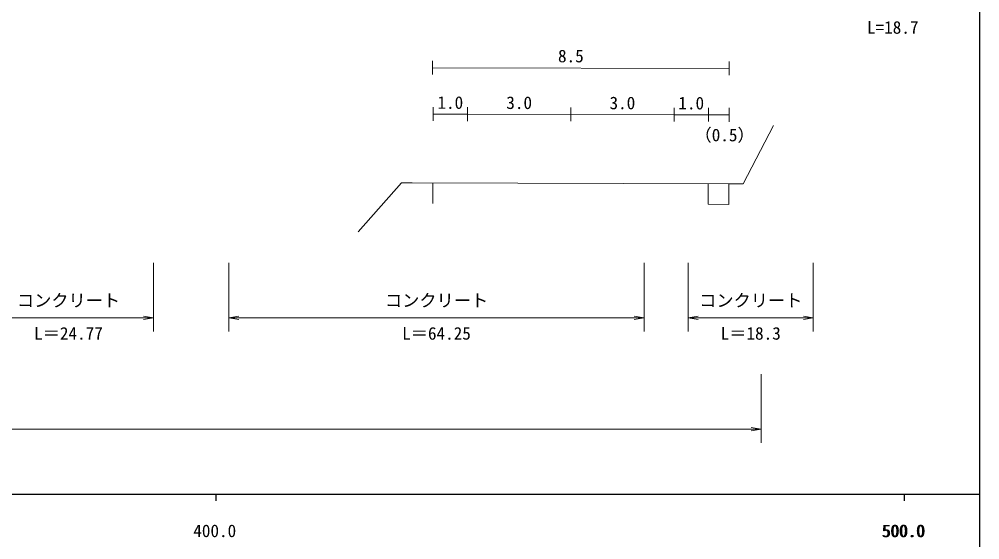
# Model space of a CAD drawing. Units: millimetres, scale not verified. Extents: x 40000 to 680000, y 20000 to 380000.
# Drawn here: x 439438 to 579000, y 198357 to 274030 of the extents above; entities that cross this region are included whole.
import ezdxf
from ezdxf.enums import TextEntityAlignment as Align

# ---------------------------------------------------------------- set-up
doc = ezdxf.new("R2010")
doc.units = ezdxf.units.MM
doc.header["$LTSCALE"] = 1000
for name, color, linetype, lineweight in [('M-STR-HTXT', 7, 'Continuous', 13), ('M-STR-STR3', 7, 'Continuous', 13), ('M-TTL-BAND', 7, 'Continuous', 25)]:
    doc.layers.add(name, color=color, linetype=linetype, lineweight=lineweight)
doc.styles.add('ＭＳ ゴシック', font='')
doc.styles.get('ＭＳ ゴシック').set_extended_font_data('MS Gothic')

# ---------------------------------------------------------------- blocks, each defined once
blk = doc.blocks.new('open_arrow')
at = {"color": 0, "linetype": 'Continuous', "lineweight": -2}
blk.add_lwpolyline([(7.5, 1.25), (0, 0), (7.5, -1.25)], dxfattribs=at)

msp = doc.modelspace()

# ---------------------------------------------------------------- linework, layer by layer
at = {"layer": 'M-STR-HTXT'}
for p, q in [((499476, 265975), (499480, 267975)), ((499534, 266975), (542591, 266875)), ((542593, 267875), (542588, 265875)), ((499577, 261235), (499573, 259235)), ((504577, 261223), (504573, 259223)), ((519577, 261188), (519573, 259188)), ((534577, 261153), (534573, 259153)), ((539577, 261142), (539573, 259142)), ((542577, 261135), (542573, 259135)), ((499575, 260235), (504575, 260223)), ((504575, 260223), (519575, 260188)), ((519575, 260188), (534575, 260153)), ((534575, 260153), (539575, 260142)), ((539575, 260142), (542575, 260135)), ((544621, 250115), (549008, 258571)), ((488675, 243115), (494973, 250230)), ((494973, 250230), (496552, 250227)), ((496552, 250227), (542552, 250119)), ((499545, 247220), (499552, 250220)), ((539552, 250126), (539545, 247126)), ((542552, 250119), (542545, 247119)), ((542552, 250119), (544621, 250115)), ((539545, 247126), (542545, 247119))]:
    msp.add_line(p, q, dxfattribs=at)
at = {"layer": 'M-STR-STR3'}
for p, q in [((458946, 238629), (458946, 228629)), ((469905, 238629), (469905, 228629)), ((530246, 238629), (530246, 228629)), ((536645, 238629), (536645, 228629)), ((554813, 238629), (554813, 228629)), ((458946, 230629), (434260, 230629)), ((469905, 230629), (530246, 230629)), ((536645, 230629), (554813, 230629)), ((547248, 222438), (547248, 212438)), ((547248, 214438), (82141, 214438))]:
    msp.add_line(p, q, dxfattribs=at)
at = {"layer": 'M-TTL-BAND'}
for p, q in [((579000, 20000), (579000, 370000)), ((40000, 205000), (579000, 205000)), ((468000, 205000), (468000, 204000)), ((568000, 205000), (568000, 204000))]:
    msp.add_line(p, q, dxfattribs=at)

# ---------------------------------------------------------------- block references
at = {"layer": 'M-STR-STR3', "xscale": 193, "yscale": 193, "rotation": 180}
for p in [(458946, 230629), (530246, 230629), (554813, 230629), (547248, 214438)]:
    msp.add_blockref('open_arrow', p, dxfattribs=at)
at = {"layer": 'M-STR-STR3', "xscale": 193, "yscale": 193}
for p in [(469905, 230629), (536645, 230629)]:
    msp.add_blockref('open_arrow', p, dxfattribs=at)

# ---------------------------------------------------------------- texts
at = {"layer": 'M-STR-HTXT', "style": 'ＭＳ ゴシック'}
for s, p in [('8.5', (517716, 267217)), ('1.0', (500201, 260455)), ('3.0', (510201, 260431)), ('3.0', (525201, 260396)), ('1.0', (535201, 260373)), ('（0.5）', (537549, 255741))]:
    msp.add_text(s, height=1833, rotation=359.866, dxfattribs=at).set_placement(p, align=Align.BOTTOM_LEFT)
at = {"layer": 'M-STR-STR3', "style": 'ＭＳ ゴシック'}
msp.add_text('L=18.7', height=1833, dxfattribs=at).set_placement((562610, 271370), align=Align.BOTTOM_LEFT)
for s, p in [('コンクリート', (439103, 234069)), ('コンクリート', (492576, 234069)), ('コンクリート', (538229, 234069)), ('L＝24.77', (441603, 229280)), ('L＝64.25', (495076, 229280)), ('L＝18.3', (541354, 229280))]:
    msp.add_text(s, height=1833, dxfattribs=at).set_placement(p, align=Align.TOP_LEFT)
at = {"layer": 'M-TTL-BAND', "style": 'ＭＳ ゴシック'}
for s, p in [('400.0', (467844, 198195)), ('500.0', (567844, 198195)), ('500.0', (568000, 198195))]:
    msp.add_text(s, height=1833, dxfattribs=at).set_placement(p, align=Align.BOTTOM_CENTER)

doc.saveas('drawing.dxf')
